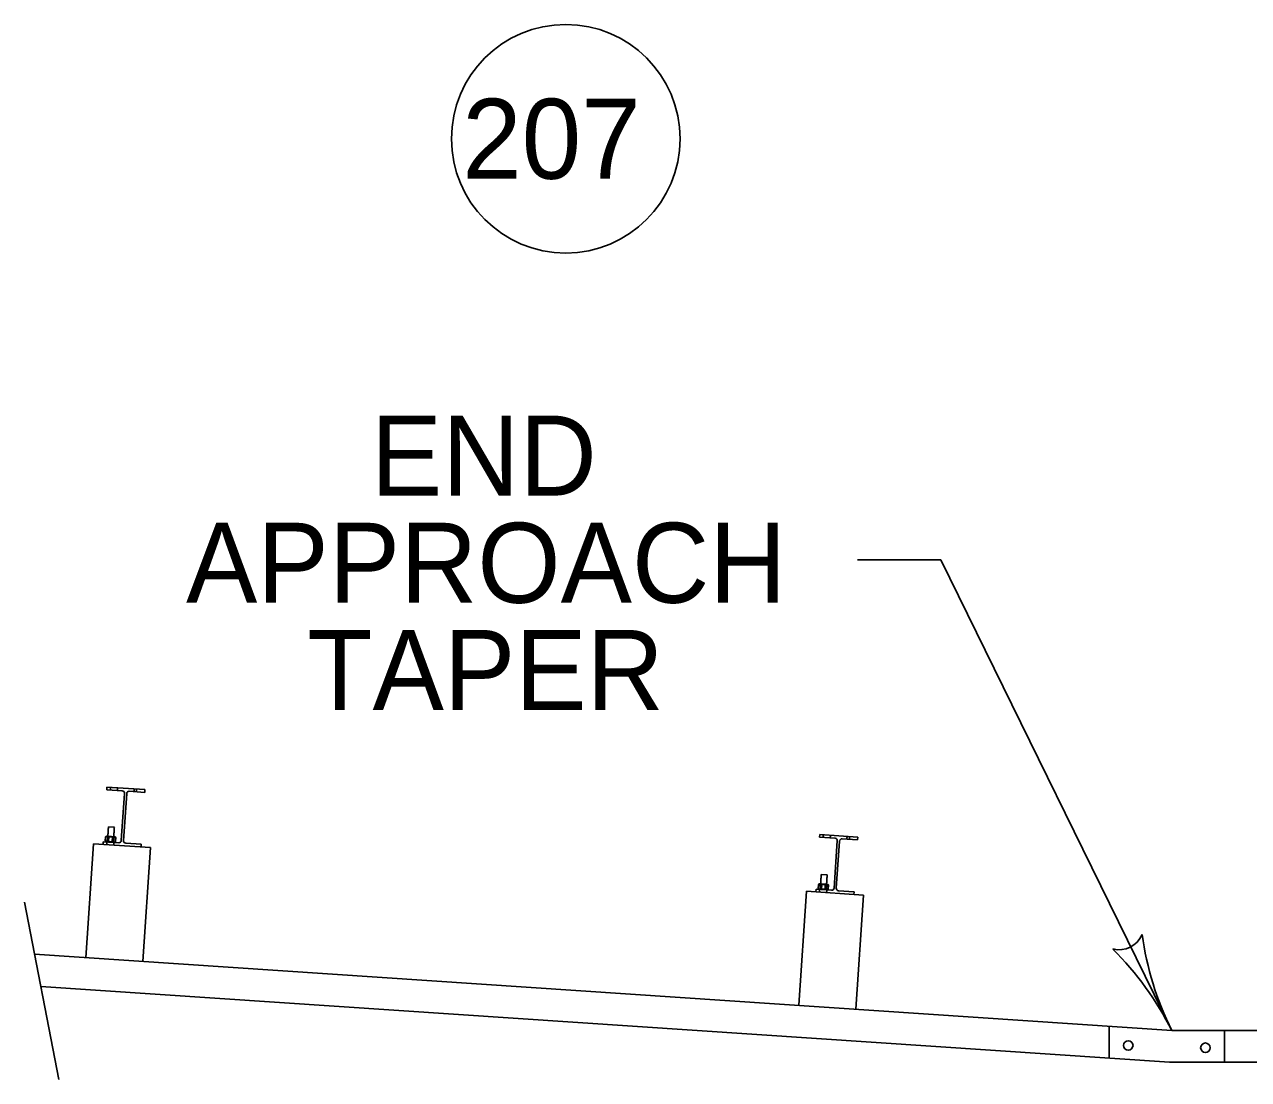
# Model space of a CAD drawing. Extents: x 503 to 668, y 143 to 243.
# Drawn here: x 572.77 to 583.48, y 192.02 to 201.25 of the extents above; entities that cross this region are included whole.
import ezdxf

# ---------------------------------------------------------------- set-up
doc = ezdxf.new("R2010")
doc.units = 0
for name, color, linetype in [('BR 2020 Reprint', 7, 'Continuous'), ('Level 1', 7, 'Continuous'), ('Level 2', 7, 'Continuous'), ('SB_STD_SEPIA', 7, 'Continuous')]:
    doc.layers.add(name, color=color, linetype=linetype)

msp = doc.modelspace()

# ---------------------------------------------------------------- linework, layer by layer
at = {"layer": 'BR 2020 Reprint'}
for centre, radius, start, end in [((582.35, 193.369), 0.217, 255.2749, 337.3916), ((585.237, 193.656), 2.712, 187.8475, 206.4942), ((580.382, 191.235), 2.712, 26.5003, 45.1691), ((580.382, 191.235), 2.712, 26.4881, 26.5003)]:
    msp.add_arc(centre, radius, start, end, dxfattribs=at)
at = {"layer": 'Level 1'}
for p, q in [((573.493, 194.552), (573.494, 194.575)), ((573.494, 194.575), (573.827, 194.553)), ((573.629, 194.543), (573.493, 194.552)), ((573.62, 194.107), (573.648, 194.52)), ((573.667, 194.519), (573.639, 194.106)), ((573.825, 194.529), (573.689, 194.539)), ((573.827, 194.553), (573.825, 194.529)), ((573.507, 194.226), (573.559, 194.223)), ((579.729, 194.136), (579.73, 194.159)), ((579.73, 194.159), (580.063, 194.137)), ((573.377, 194.079), (573.31, 193.082)), ((573.876, 194.046), (573.377, 194.079)), ((573.46, 194.074), (573.462, 194.097)), ((573.462, 194.097), (573.598, 194.088)), ((573.48, 194.104), (573.483, 194.14)), ((573.486, 194.098), (573.488, 194.098)), ((573.518, 194.096), (573.488, 194.098)), ((573.491, 194.145), (573.489, 194.145)), ((573.521, 194.143), (573.491, 194.145)), ((573.496, 194.103), (573.499, 194.139)), ((573.547, 194.097), (573.503, 194.1)), ((573.524, 194.14), (573.505, 194.141)), ((573.509, 194.102), (573.511, 194.138)), ((573.518, 194.096), (573.555, 194.094)), ((573.558, 194.14), (573.521, 194.143)), ((573.524, 194.14), (573.55, 194.138)), ((573.541, 194.1), (573.543, 194.136)), ((573.553, 194.099), (573.556, 194.135)), ((573.555, 194.094), (573.564, 194.093)), ((573.567, 194.14), (573.558, 194.14)), ((573.569, 194.098), (573.572, 194.134)), ((573.659, 194.084), (573.795, 194.075)), ((573.795, 194.075), (573.793, 194.051)), ((573.809, 193.048), (573.876, 194.046)), ((579.865, 194.127), (579.729, 194.136)), ((579.856, 193.692), (579.884, 194.105)), ((579.903, 194.103), (579.875, 193.69)), ((580.061, 194.114), (579.925, 194.123)), ((580.063, 194.137), (580.061, 194.114)), ((579.717, 193.688), (579.719, 193.724)), ((579.727, 193.729), (579.725, 193.729)), ((579.758, 193.727), (579.727, 193.729)), ((579.733, 193.687), (579.735, 193.723)), ((579.76, 193.724), (579.742, 193.725)), ((579.743, 193.811), (579.795, 193.807)), ((579.745, 193.686), (579.748, 193.722)), ((579.794, 193.724), (579.758, 193.727)), ((579.76, 193.724), (579.786, 193.722)), ((579.777, 193.684), (579.779, 193.72)), ((579.79, 193.683), (579.792, 193.719)), ((579.803, 193.724), (579.794, 193.724)), ((579.805, 193.682), (579.808, 193.718)), ((579.613, 193.664), (579.546, 192.666)), ((580.112, 193.63), (579.613, 193.664)), ((579.697, 193.658), (579.698, 193.681)), ((579.698, 193.681), (579.834, 193.672)), ((579.722, 193.683), (579.724, 193.682)), ((579.754, 193.68), (579.724, 193.682)), ((579.783, 193.681), (579.739, 193.684)), ((579.754, 193.68), (579.791, 193.678)), ((579.791, 193.678), (579.8, 193.677)), ((579.895, 193.668), (580.031, 193.659)), ((580.031, 193.659), (580.029, 193.636)), ((580.045, 192.632), (580.112, 193.63)), ((572.86, 193.114), (582.81, 192.445)), ((572.915, 192.832), (582.791, 192.168)), ((582.262, 192.201), (582.262, 192.483)), ((582.81, 192.445), (595.291, 192.439)), ((583.27, 192.168), (583.27, 192.445)), ((582.791, 192.168), (595.291, 192.168))]:
    msp.add_line(p, q, dxfattribs=at)
for centre in [(582.429, 192.315), (583.104, 192.295)]:
    msp.add_circle(centre, 0.0417, dxfattribs=at)
for centre, start, end in [((573.627, 194.522), 356.154, 86.1533), ((573.688, 194.518), 86.1536, 176.1529), ((573.599, 194.109), 266.1536, 356.1529), ((573.66, 194.105), 176.154, 266.1533), ((579.863, 194.106), 356.154, 86.1533), ((579.924, 194.102), 86.1536, 176.1529), ((579.835, 193.693), 266.1536, 356.1529), ((579.896, 193.689), 176.154, 266.1533)]:
    msp.add_arc(centre, 0.0208, start, end, dxfattribs=at)
for points, degree in [([(573.524, 194.55), (573.525, 194.573)], 1), ([(573.588, 194.569), (573.586, 194.546)], 1), ([(573.732, 194.536), (573.733, 194.559)], 1), ([(573.754, 194.558), (573.752, 194.534)], 1), ([(573.502, 194.144), (573.507, 194.226)], 1), ([(573.559, 194.223), (573.554, 194.14)], 1), ([(579.76, 194.134), (579.761, 194.157)], 1), ([(579.824, 194.153), (579.822, 194.13)], 1), ([(573.48, 194.104), (573.482, 194.103), (573.483, 194.1), (573.487, 194.098), (573.488, 194.098), (573.488, 194.098)], 3), ([(573.494, 194.098), (573.492, 194.098), (573.488, 194.099), (573.484, 194.102), (573.481, 194.103), (573.48, 194.104)], 3), ([(573.483, 194.14), (573.484, 194.141), (573.486, 194.144), (573.49, 194.145), (573.491, 194.145), (573.491, 194.145)], 3), ([(573.498, 194.144), (573.495, 194.144), (573.491, 194.144), (573.486, 194.142), (573.484, 194.14), (573.483, 194.14)], 3), ([(573.486, 194.098), (573.483, 194.101)], 1), ([(573.486, 194.143), (573.489, 194.145)], 1), ([(573.488, 194.098), (573.489, 194.098), (573.492, 194.099), (573.494, 194.101), (573.496, 194.102), (573.496, 194.103)], 3), ([(573.491, 194.145), (573.492, 194.144), (573.495, 194.144), (573.497, 194.141), (573.498, 194.139), (573.499, 194.139)], 3), ([(573.492, 194.072), (573.493, 194.095)], 1), ([(573.509, 194.102), (573.507, 194.101), (573.502, 194.098), (573.497, 194.098), (573.494, 194.098), (573.494, 194.098)], 3), ([(573.518, 194.096), (573.518, 194.096), (573.514, 194.096), (573.508, 194.098), (573.502, 194.1), (573.498, 194.102), (573.496, 194.103)], 3), ([(573.511, 194.138), (573.509, 194.14), (573.505, 194.143), (573.5, 194.144), (573.498, 194.144), (573.498, 194.144)], 3), ([(573.498, 194.095), (573.499, 194.098)], 1), ([(573.499, 194.098), (573.502, 194.144)], 1), ([(573.521, 194.143), (573.521, 194.143), (573.518, 194.143), (573.511, 194.142), (573.504, 194.141), (573.5, 194.139), (573.499, 194.139)], 3), ([(573.499, 194.098), (573.503, 194.1)], 1), ([(573.499, 194.098), (573.499, 194.098)], 1), ([(573.505, 194.141), (573.502, 194.144)], 1), ([(573.503, 194.1), (573.505, 194.141)], 1), ([(573.531, 194.095), (573.53, 194.095), (573.527, 194.096), (573.521, 194.097), (573.514, 194.099), (573.51, 194.101), (573.509, 194.102)], 3), ([(573.534, 194.142), (573.534, 194.142), (573.53, 194.142), (573.524, 194.142), (573.517, 194.14), (573.513, 194.139), (573.511, 194.138)], 3), ([(573.541, 194.1), (573.539, 194.099), (573.534, 194.098), (573.527, 194.096), (573.521, 194.096), (573.518, 194.096)], 3), ([(573.543, 194.136), (573.541, 194.137), (573.537, 194.139), (573.53, 194.142), (573.524, 194.142), (573.521, 194.143)], 3), ([(573.553, 194.099), (573.552, 194.098), (573.547, 194.097), (573.539, 194.095), (573.534, 194.095), (573.531, 194.095)], 3), ([(573.556, 194.135), (573.554, 194.136), (573.55, 194.138), (573.542, 194.141), (573.537, 194.141), (573.534, 194.142)], 3), ([(573.541, 194.1), (573.543, 194.098), (573.547, 194.095), (573.552, 194.094), (573.555, 194.094), (573.555, 194.094)], 3), ([(573.543, 194.136), (573.546, 194.137), (573.55, 194.14), (573.555, 194.14), (573.558, 194.14), (573.558, 194.14)], 3), ([(573.55, 194.138), (573.547, 194.097)], 1), ([(573.547, 194.097), (573.551, 194.094)], 1), ([(573.554, 194.14), (573.55, 194.138)], 1), ([(573.551, 194.094), (573.55, 194.091)], 1), ([(573.554, 194.14), (573.551, 194.094)], 1), ([(573.551, 194.094), (573.551, 194.094)], 1), ([(573.561, 194.093), (573.56, 194.094), (573.557, 194.094), (573.555, 194.097), (573.554, 194.099), (573.553, 194.099)], 3), ([(573.556, 194.091), (573.554, 194.067)], 1), ([(573.555, 194.094), (573.557, 194.094), (573.561, 194.094), (573.566, 194.096), (573.569, 194.098), (573.569, 194.098)], 3), ([(573.564, 194.14), (573.563, 194.14), (573.56, 194.139), (573.558, 194.137), (573.556, 194.136), (573.556, 194.135)], 3), ([(573.558, 194.14), (573.56, 194.14), (573.564, 194.139), (573.569, 194.136), (573.571, 194.135), (573.572, 194.134)], 3), ([(573.566, 194.095), (573.566, 194.095), (573.565, 194.094), (573.563, 194.093), (573.561, 194.093), (573.561, 194.093)], 3), ([(573.569, 194.137), (573.569, 194.137), (573.568, 194.139), (573.566, 194.14), (573.564, 194.14), (573.564, 194.14)], 3), ([(573.566, 194.095), (573.564, 194.093)], 1), ([(573.569, 194.098), (573.566, 194.095)], 1), ([(573.567, 194.14), (573.569, 194.137)], 1), ([(573.572, 194.134), (573.569, 194.137)], 1), ([(579.968, 194.12), (579.969, 194.143)], 1), ([(579.99, 194.142), (579.989, 194.119)], 1), ([(579.719, 193.724), (579.72, 193.726), (579.723, 193.728), (579.726, 193.729), (579.727, 193.729), (579.727, 193.729)], 3), ([(579.734, 193.729), (579.732, 193.728), (579.727, 193.728), (579.723, 193.726), (579.72, 193.725), (579.719, 193.724)], 3), ([(579.722, 193.727), (579.725, 193.729)], 1), ([(579.727, 193.729), (579.728, 193.729), (579.731, 193.728), (579.733, 193.725), (579.735, 193.724), (579.735, 193.723)], 3), ([(579.748, 193.722), (579.746, 193.724), (579.741, 193.727), (579.736, 193.728), (579.734, 193.729), (579.734, 193.729)], 3), ([(579.735, 193.682), (579.738, 193.728)], 1), ([(579.758, 193.727), (579.757, 193.727), (579.754, 193.727), (579.747, 193.727), (579.74, 193.725), (579.736, 193.724), (579.735, 193.723)], 3), ([(579.738, 193.728), (579.743, 193.811)], 1), ([(579.742, 193.725), (579.738, 193.728)], 1), ([(579.739, 193.684), (579.742, 193.725)], 1), ([(579.77, 193.726), (579.77, 193.726), (579.766, 193.726), (579.76, 193.726), (579.753, 193.724), (579.749, 193.723), (579.748, 193.722)], 3), ([(579.779, 193.72), (579.778, 193.721), (579.773, 193.723), (579.766, 193.726), (579.76, 193.727), (579.758, 193.727)], 3), ([(579.792, 193.719), (579.79, 193.72), (579.786, 193.722), (579.779, 193.725), (579.773, 193.726), (579.77, 193.726)], 3), ([(579.779, 193.72), (579.782, 193.721), (579.786, 193.724), (579.791, 193.725), (579.794, 193.724), (579.794, 193.724)], 3), ([(579.786, 193.722), (579.783, 193.681)], 1), ([(579.79, 193.725), (579.786, 193.722)], 1), ([(579.79, 193.725), (579.787, 193.678)], 1), ([(579.795, 193.807), (579.79, 193.725)], 1), ([(579.8, 193.724), (579.799, 193.724), (579.797, 193.724), (579.794, 193.721), (579.792, 193.72), (579.792, 193.719)], 3), ([(579.794, 193.724), (579.796, 193.724), (579.8, 193.723), (579.805, 193.721), (579.807, 193.719), (579.808, 193.718)], 3), ([(579.805, 193.721), (579.805, 193.722), (579.804, 193.723), (579.802, 193.724), (579.8, 193.724), (579.8, 193.724)], 3), ([(579.803, 193.724), (579.805, 193.721)], 1), ([(579.808, 193.718), (579.805, 193.721)], 1), ([(579.717, 193.688), (579.718, 193.687), (579.72, 193.684), (579.723, 193.683), (579.724, 193.682), (579.724, 193.682)], 3), ([(579.731, 193.682), (579.729, 193.682), (579.724, 193.683), (579.72, 193.686), (579.717, 193.688), (579.717, 193.688)], 3), ([(579.722, 193.683), (579.719, 193.685)], 1), ([(579.724, 193.682), (579.725, 193.683), (579.728, 193.683), (579.731, 193.685), (579.732, 193.687), (579.733, 193.687)], 3), ([(579.728, 193.656), (579.729, 193.679)], 1), ([(579.745, 193.686), (579.743, 193.685), (579.738, 193.683), (579.733, 193.682), (579.731, 193.682), (579.731, 193.682)], 3), ([(579.754, 193.68), (579.754, 193.68), (579.751, 193.681), (579.744, 193.682), (579.738, 193.685), (579.734, 193.686), (579.733, 193.687)], 3), ([(579.735, 193.682), (579.739, 193.684)], 1), ([(579.735, 193.679), (579.735, 193.682)], 1), ([(579.735, 193.682), (579.735, 193.682)], 1), ([(579.767, 193.68), (579.767, 193.68), (579.763, 193.68), (579.757, 193.681), (579.75, 193.684), (579.746, 193.686), (579.745, 193.686)], 3), ([(579.777, 193.684), (579.775, 193.683), (579.77, 193.682), (579.763, 193.68), (579.757, 193.68), (579.754, 193.68)], 3), ([(579.79, 193.683), (579.788, 193.683), (579.783, 193.681), (579.776, 193.68), (579.77, 193.68), (579.767, 193.68)], 3), ([(579.777, 193.684), (579.779, 193.683), (579.783, 193.68), (579.788, 193.678), (579.791, 193.678), (579.791, 193.678)], 3), ([(579.783, 193.681), (579.787, 193.678)], 1), ([(579.787, 193.678), (579.786, 193.675)], 1), ([(579.787, 193.678), (579.787, 193.678)], 1), ([(579.797, 193.678), (579.796, 193.678), (579.794, 193.679), (579.791, 193.681), (579.79, 193.683), (579.79, 193.683)], 3), ([(579.792, 193.675), (579.79, 193.652)], 1), ([(579.791, 193.678), (579.793, 193.678), (579.797, 193.678), (579.802, 193.68), (579.805, 193.682), (579.805, 193.682)], 3), ([(579.803, 193.68), (579.802, 193.679), (579.801, 193.678), (579.799, 193.677), (579.797, 193.678), (579.797, 193.678)], 3), ([(579.803, 193.68), (579.8, 193.677)], 1), ([(579.805, 193.682), (579.803, 193.68)], 1)]:
    msp.add_open_spline(points, degree=degree, dxfattribs=at)
at = {"layer": 'Level 2'}
for p, q in [((580.789, 196.562), (580.061, 196.562)), ((582.81, 192.445), (580.789, 196.562))]:
    msp.add_line(p, q, dxfattribs=at)
msp.add_circle((577.508, 200.246), 1, dxfattribs=at)
at = {"layer": 'SB_STD_SEPIA'}
msp.add_line((572.773, 193.569), (573.072, 192.017), dxfattribs=at)

# ---------------------------------------------------------------- texts
at = {"layer": 'Level 2'}
for s, p in [('207', (576.602, 199.896)), ('END', (575.803, 197.125)), ('APPROACH', (574.186, 196.187)), ('TAPER', (575.246, 195.249))]:
    msp.add_text(s, height=0.7, dxfattribs=at).set_placement(p)

doc.saveas('drawing.dxf')
